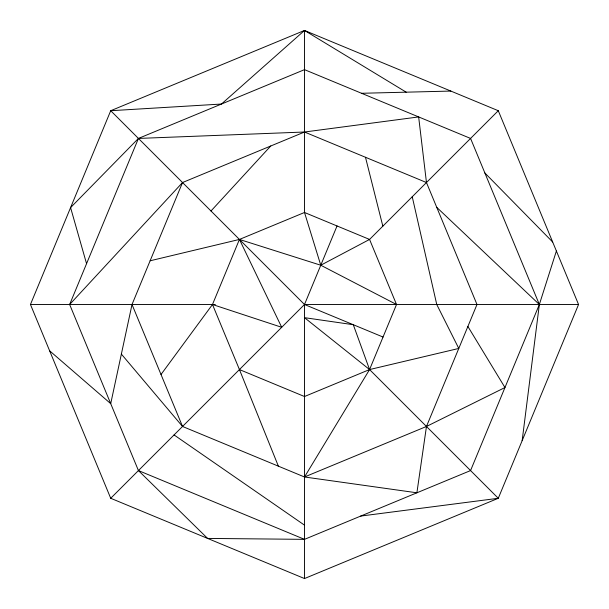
<?xml version="1.0" encoding="UTF-8"?>
<svg xmlns="http://www.w3.org/2000/svg" width="609" height="609" viewBox="0 0 609 609"><rect width="100%" height="100%" fill="white"/><g stroke="black" fill="none" stroke-linecap="round" stroke-linejoin="round"><path stroke-width="0.91" d="M522.157 440.642L539.353 304.5L556.39 250.999M121.366 354.08L182.533 426.467L304.5 476.984L416.899 492.795L426.467 426.467L476.984 304.5L426.467 182.533L418.649 116.928L304.5 132.016L182.533 182.533L132.016 304.5L110.716 403.66L49.633 350.807M30.45 304.5L110.716 110.716L304.5 30.45L498.284 110.716L578.55 304.5L498.284 498.284L304.5 578.55L110.716 498.284L30.45 304.5L215.327 304.5M69.647 304.5L138.433 138.433L304.5 69.647L470.567 138.433L539.353 304.5L470.567 470.567L304.5 539.353L207.608 538.417L138.433 470.567L69.647 304.5L182.533 182.533M467.887 326.47L504.96 387.537L426.467 426.467L304.5 476.984L369.564 369.564L396.52 304.5L369.564 239.436L304.5 212.48L239.436 239.436L212.48 304.5L161.012 374.497M337.036 225.962L304.5 304.5L110.716 498.284M210.988 210.988L270.739 146M498.284 110.716L369.564 239.436L320.768 265.227L239.436 239.436L150.118 260.789M406.211 92.18L304.5 30.45L221.463 104.04L110.716 110.716L304.5 304.5L383.038 337.036M412.24 196.76L436.752 304.5L458.783 348.447L369.564 369.564L304.5 396.52L239.436 369.564L212.48 304.5L281.701 327.299L239.436 239.436M360.703 516.074L498.284 498.284L369.564 369.564L304.5 317.662L353.289 324.711L369.564 369.564M361.571 93.284L450.85 91.068M578.55 304.5L304.5 304.5L304.5 578.55M426.467 182.533L304.5 132.016L138.433 138.433L70.583 207.608L86.554 263.682M138.433 470.567L304.5 539.353M396.52 304.5L320.768 265.227L304.5 212.48L304.5 30.45M174.067 434.933L304.5 525.148M436.752 207.364L539.353 304.5M484.886 173.002L552.66 242.001M132.016 304.5L182.533 426.467M239.436 369.564L278.374 466.159M365.484 157.274L382.84 226.16"/></g></svg>
